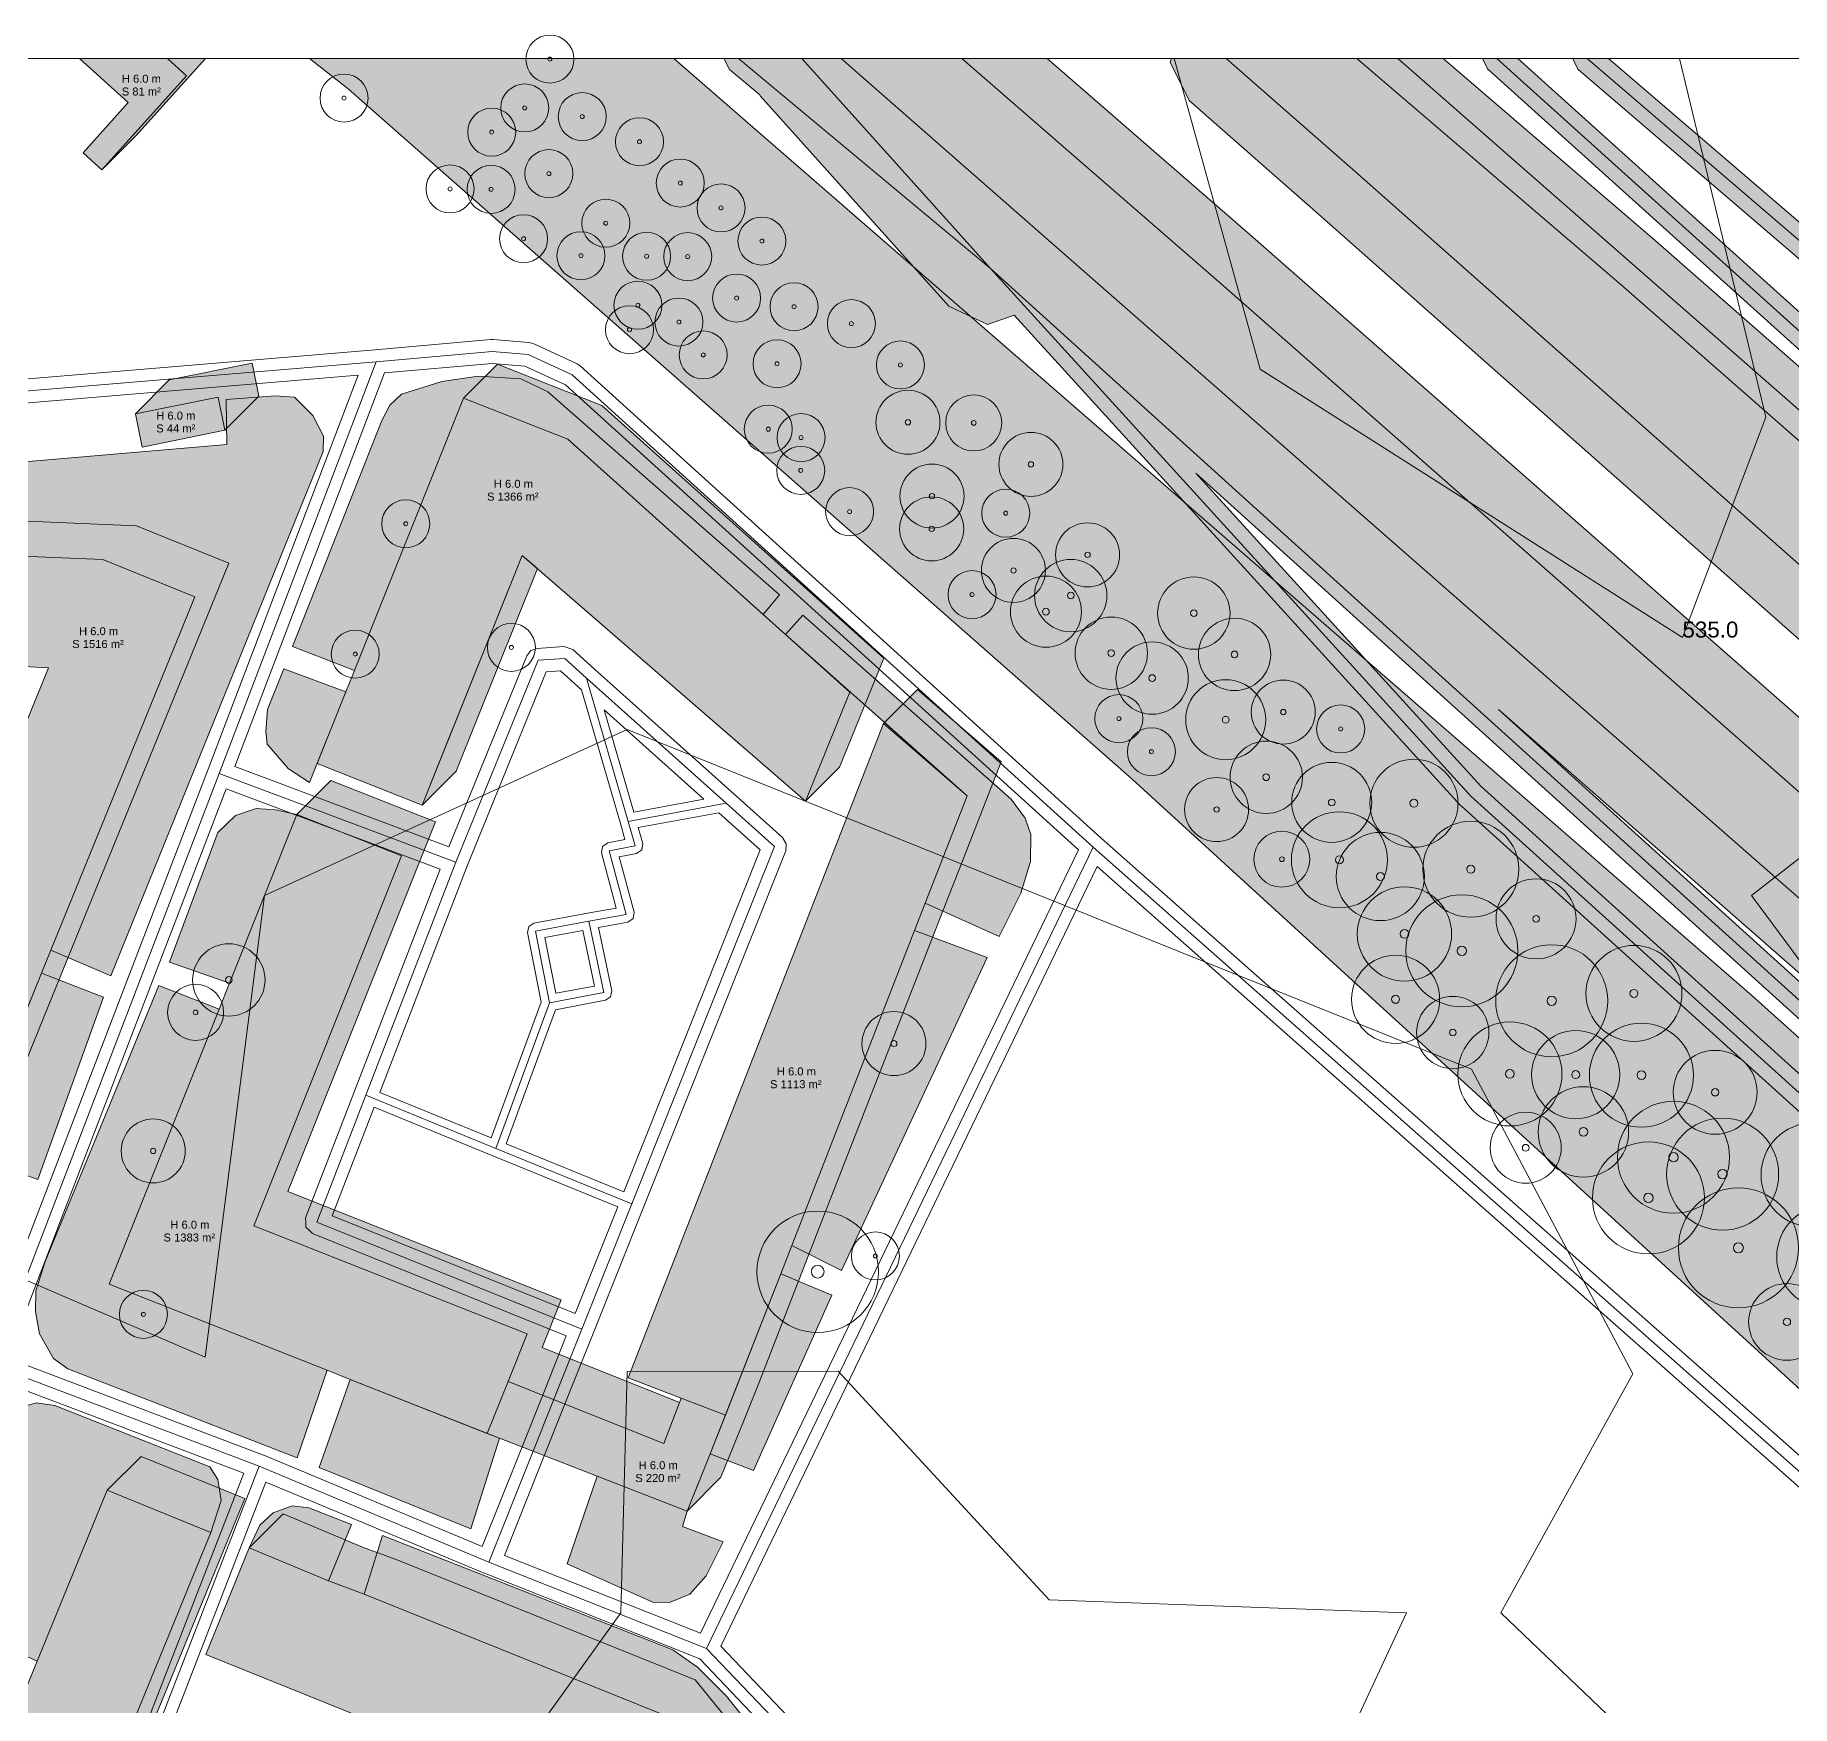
# Model space of a CAD drawing. Header units: metres. Extents: x -4 to 1086, y -7 to 929.
# Drawn here: x 466.7 to 686.2, y 720.5 to 929.3 of the extents above; entities that cross this region are included whole.
import ezdxf

# ---------------------------------------------------------------- set-up
doc = ezdxf.new("R2010")
doc.units = ezdxf.units.M
doc.header["$MEASUREMENT"] = 0
for name, color, linetype, lineweight, true_color in [('TPX_BUILDING_AREAS_TEXT', 7, 'CONTINUOUS', 0, 0x000000), ('TPX_BUILDING_HEIGHTS_TEXT', 7, 'CONTINUOUS', 0, 0x000000), ('TPX_BUILDINGS', 7, 'CONTINUOUS', 0, 0x000000), ('TPX_BUILDINGS_HATCH', 7, 'CONTINUOUS', 0, 0xf0f0f0), ('TPX_BUILDINGS_SHADOWS_HATCH', 7, 'CONTINUOUS', 0, 0x000000), ('TPX_BUILDINGS_SHADOWS_OUTLINES', 7, 'CONTINUOUS', 0, 0x000000), ('TPX_CONTOUR_LINES_5M', 7, 'CONTINUOUS', 0, 0x969696), ('TPX_CONTOUR_LINES_5M_TEXT', 7, 'CONTINUOUS', 0, 0x000000), ('TPX_FRAME_PROJECT', 7, 'CONTINUOUS', 0, 0x000000), ('TPX_ROADS_AXES', 7, 'CONTINUOUS', 0, 0x323232), ('TPX_ROADS_CONTOURS', 7, 'CONTINUOUS', 0, 0x646464), ('TPX_ROADS_HATCH', 7, 'CONTINUOUS', 0, 0xc8c8c8), ('TPX_VEGETATION_GREEN_SPACES', 7, 'CONTINUOUS', 0, 0x58ba48), ('TPX_VEGETATION_GREEN_SPACES_HATCH', 7, 'CONTINUOUS', 0, 0x58ba48), ('TPX_VEGETATION_TREES_INDIVIDUAL', 7, 'CONTINUOUS', 0, 0x136734), ('TPX_WATERWAYS', 7, 'CONTINUOUS', 0, 0x7aafdf)]:
    doc.layers.add(name, color=color, linetype=linetype, lineweight=lineweight, true_color=true_color)
doc.styles.add('TPX_TEXTE', font='arial.ttf')

# ---------------------------------------------------------------- blocks, each defined once
blk = doc.blocks.new('TREETR003_CR035')
at = {"layer": 'TPX_VEGETATION_TREES_INDIVIDUAL'}
for radius in [3.5, 0.292]:
    blk.add_circle((0, 0, 0.04), radius, dxfattribs=at)
blk = doc.blocks.new('TREETR003_CR030')
at = {"layer": 'TPX_VEGETATION_TREES_INDIVIDUAL'}
for radius in [3, 0.25]:
    blk.add_circle((0, 0, 0.04), radius, dxfattribs=at)
blk = doc.blocks.new('TREETR005_CR055')
at = {"layer": 'TPX_VEGETATION_TREES_INDIVIDUAL'}
for radius in [5.51, 0.5]:
    blk.add_circle((0, 0, 0.04), radius, dxfattribs=at)
blk = doc.blocks.new('TREETR006_CR075')
at = {"layer": 'TPX_VEGETATION_TREES_INDIVIDUAL'}
for radius in [7.5, 0.625]:
    blk.add_circle((0, 0, 0.04), radius, dxfattribs=at)
blk = doc.blocks.new('TREETR004_CR044')
at = {"layer": 'TPX_VEGETATION_TREES_INDIVIDUAL'}
for radius in [4.44, 0.417]:
    blk.add_circle((0, 0, 0.04), radius, dxfattribs=at)
blk = doc.blocks.new('TREETR005_CR057')
at = {"layer": 'TPX_VEGETATION_TREES_INDIVIDUAL'}
for radius in [5.65, 0.542]:
    blk.add_circle((0, 0, 0.04), radius, dxfattribs=at)
blk = doc.blocks.new('TREETR006_CR070')
at = {"layer": 'TPX_VEGETATION_TREES_INDIVIDUAL'}
for radius in [7, 0.583]:
    blk.add_circle((0, 0, 0.04), radius, dxfattribs=at)
blk = doc.blocks.new('TREETR005_CR059')
at = {"layer": 'TPX_VEGETATION_TREES_INDIVIDUAL'}
for radius in [5.89, 0.542]:
    blk.add_circle((0, 0, 0.04), radius, dxfattribs=at)
blk = doc.blocks.new('TREETR008_CR076')
at = {"layer": 'TPX_VEGETATION_TREES_INDIVIDUAL'}
for radius in [7.59, 0.792]:
    blk.add_circle((0, 0, 0.04), radius, dxfattribs=at)
blk = doc.blocks.new('TREETR003_CR040')
at = {"layer": 'TPX_VEGETATION_TREES_INDIVIDUAL'}
for radius in [4, 0.333]:
    blk.add_circle((0, 0, 0.04), radius, dxfattribs=at)
blk = doc.blocks.new('TREETR004_CR050')
at = {"layer": 'TPX_VEGETATION_TREES_INDIVIDUAL'}
for radius in [5, 0.417]:
    blk.add_circle((0, 0, 0.04), radius, dxfattribs=at)
blk = doc.blocks.new('TREETR004_CR040')
at = {"layer": 'TPX_VEGETATION_TREES_INDIVIDUAL'}
for radius in [4, 0.375]:
    blk.add_circle((0, 0, 0.04), radius, dxfattribs=at)
blk = doc.blocks.new('TREETR005_CR052')
at = {"layer": 'TPX_VEGETATION_TREES_INDIVIDUAL'}
for radius in [5.24, 0.458]:
    blk.add_circle((0, 0, 0.04), radius, dxfattribs=at)
blk = doc.blocks.new('TREETR005_CR048')
at = {"layer": 'TPX_VEGETATION_TREES_INDIVIDUAL'}
for radius in [4.79, 0.458]:
    blk.add_circle((0, 0, 0.04), radius, dxfattribs=at)
blk = doc.blocks.new('TREETR004_CR045')
at = {"layer": 'TPX_VEGETATION_TREES_INDIVIDUAL'}
for radius in [4.52, 0.417]:
    blk.add_circle((0, 0, 0.04), radius, dxfattribs=at)
blk = doc.blocks.new('TREETR005_CR060')
at = {"layer": 'TPX_VEGETATION_TREES_INDIVIDUAL'}
for radius in [6, 0.5]:
    blk.add_circle((0, 0, 0.04), radius, dxfattribs=at)
blk = doc.blocks.new('TREETR005_CR065')
at = {"layer": 'TPX_VEGETATION_TREES_INDIVIDUAL'}
for radius in [6.5, 0.542]:
    blk.add_circle((0, 0, 0.04), radius, dxfattribs=at)

msp = doc.modelspace()

# ---------------------------------------------------------------- hatches: boundary and pattern name
at = {"layer": 'TPX_BUILDINGS_HATCH'}
for points in [[(483.2, 926.42), (472.2, 926.42), (478.3, 920.91), (472.65, 914.64), (474.99, 912.52), (485.59, 924.26), (483.2, 926.42)], [(489.53, 884.11), (479.19, 882), (480.03, 877.87), (490.37, 879.98), (489.53, 884.11)], [(505.5, 847.27), (501.92, 838.33), (515.05, 833.12), (527.54, 864.31), (562.94, 833.61), (568.49, 847.22), (560.44, 854.45), (557.65, 856.95), (533.24, 878.83), (520.2, 883.99), (506.57, 849.94), (505.5, 847.27)], [(432.63, 865.53), (427.71, 852.44), (468.34, 850.26), (447.34, 798.82), (454.32, 796), (459.99, 793.75), (467.44, 812.1), (468.62, 814.98), (486.64, 859.13), (475.11, 863.79), (451.7, 864.75), (448.38, 864.88), (434.02, 865.48), (432.63, 865.53)], [(572.68, 843.32), (540.78, 761.54), (547.38, 758.99), (552.93, 756.85), (559.83, 774.54), (561.21, 778.09), (576.56, 817.44), (577.88, 820.84), (583.12, 834.28), (572.68, 843.32)], [(489.65, 807.61), (475.93, 773.24), (503.14, 762.49), (506.03, 761.34), (523.17, 754.57), (525.77, 761.07), (528.15, 767.05), (493.99, 780.55), (512.44, 826.79), (499.37, 831.95), (490.94, 810.84), (489.65, 807.61)], [(525.77, 761.07), (523.17, 754.57), (524.68, 753.99), (536.9, 749.24), (548.13, 744.88), (551.01, 752.04), (552.93, 756.85), (547.38, 758.99), (545.21, 753.32), (525.77, 761.07)], [(459.27, 691.8), (453.48, 677.67), (466.61, 672.35), (470.51, 670.76), (487.9, 663.71), (490.13, 669.15), (493.24, 676.75), (461.54, 689.61), (462.28, 691.39), (467.03, 689.46), (488.63, 742.22), (475.67, 747.48), (466.93, 726.12), (465.51, 722.65), (453.79, 694.03), (459.27, 691.8)], [(493.4, 740.28), (487.98, 726.94), (535.82, 707.66), (578.21, 655.04), (589.56, 664.08), (552.1, 710.5), (550.38, 712.82), (544.9, 719.55), (507.77, 734.51), (503.33, 736.14), (493.4, 740.28)]]:
    msp.add_hatch(color=256, dxfattribs=at).paths.add_polyline_path(points)
at = {"layer": 'TPX_BUILDINGS_SHADOWS_HATCH'}
for points in [[(485.59, 924.26), (474.99, 912.52), (479.23, 916.77), (487.95, 926.42), (483.2, 926.42), (485.59, 924.26)], [(483.43, 886.25), (479.19, 882), (489.53, 884.11), (490.37, 879.98), (494.61, 884.22), (493.77, 888.35), (483.43, 886.25)], [(524.45, 888.24), (520.2, 883.99), (533.24, 878.83), (557.65, 856.95), (560.44, 854.45), (568.49, 847.22), (562.94, 833.61), (567.18, 837.85), (572.73, 851.46), (564.68, 858.69), (561.89, 861.19), (537.48, 883.07), (524.45, 888.24)], [(436.88, 869.78), (432.63, 865.53), (434.02, 865.48), (448.38, 864.88), (451.7, 864.75), (475.11, 863.79), (486.64, 859.13), (468.62, 814.98), (467.44, 812.1), (459.99, 793.75), (458.3, 789.47), (455.37, 782.15), (459.61, 786.4), (462.54, 793.72), (464.24, 797.99), (471.69, 816.34), (472.86, 819.22), (490.88, 863.37), (479.35, 868.03), (455.95, 869), (452.63, 869.13), (438.26, 869.72), (436.88, 869.78)], [(517.09, 838.24), (515.05, 833.12), (519.29, 837.37), (529.43, 862.67), (527.54, 864.31), (517.09, 838.24)], [(550.18, 749.97), (548.13, 744.88), (552.37, 749.12), (555.25, 756.29), (557.17, 761.09), (564.07, 778.78), (565.45, 782.34), (580.8, 821.68), (582.13, 825.08), (587.37, 838.52), (576.92, 847.57), (572.68, 843.32), (583.12, 834.28), (577.88, 820.84), (576.56, 817.44), (561.21, 778.09), (559.83, 774.54), (552.93, 756.85), (551.01, 752.04), (550.18, 749.97)], [(512.44, 826.79), (493.99, 780.55), (528.15, 767.05), (525.77, 761.07), (545.21, 753.32), (547.18, 758.47), (530.01, 765.32), (532.39, 771.29), (498.23, 784.8), (516.68, 831.03), (503.61, 836.2), (499.37, 831.95), (512.44, 826.79)], [(462.28, 691.39), (461.54, 689.61), (493.24, 676.75), (490.13, 669.15), (496.63, 666.35), (505.43, 655.94), (511.85, 660.99), (530.27, 637.8), (563.67, 664.08), (572.67, 652.76), (576.76, 656.85), (567.67, 668.13), (534.51, 642.04), (516.09, 665.23), (509.67, 660.18), (500.88, 670.59), (494.37, 673.39), (497.48, 680.99), (469.8, 692.22), (471.27, 693.7), (492.87, 746.46), (479.91, 751.72), (475.67, 747.48), (488.63, 742.22), (467.03, 689.46), (462.28, 691.39)], [(497.64, 744.52), (493.4, 740.28), (503.33, 736.14), (507.77, 734.51), (544.9, 719.55), (550.38, 712.82), (552.1, 710.5), (589.56, 664.08), (593.8, 668.32), (556.34, 714.74), (554.62, 717.07), (549.14, 723.79), (512.01, 738.75), (507.57, 740.38), (497.64, 744.52)]]:
    msp.add_hatch(color=256, dxfattribs=at).paths.add_polyline_path(points)
at = {"layer": 'TPX_ROADS_HATCH'}
h = msp.add_hatch(color=256, dxfattribs=at)
h.paths.add_polyline_path([(552.84, 926.42), (552.79, 926.26), (553.42, 925.07), (557.22, 921.9), (557.28, 921.74), (580.85, 895.48), (585.68, 893.17), (588.99, 894.33), (644.78, 833.08), (644.9, 832.96), (688.11, 793.89), (737.29, 749.44), (737.44, 749.33), (744.72, 744.05), (745.15, 743.82), (751.67, 741.45), (752.36, 741.35), (758.62, 741.68), (769.96, 731.42), (769.03, 727.15), (771.92, 722.65), (808.2, 697.44), (1080.15, 456.42), (1081.31, 456.02), (1081.31, 460.06), (832.61, 680.49), (855.23, 664.77), (955.7, 576.69), (955.76, 576.65), (1076.75, 472.75), (1081.31, 471.25), (1081.31, 498.98), (1013.22, 558.64), (984.76, 583.59), (984.69, 583.65), (933.32, 627.52), (790.11, 753.46), (790.39, 753.63), (790.82, 754), (794.69, 758.58), (1076.67, 508.98), (1081.31, 507.38), (1081.31, 523.57), (1067.72, 535.59), (1076.69, 527.73), (1081.31, 526.16), (1081.31, 542.3), (807.44, 782.41), (807.71, 783.27), (807.79, 783.73), (807.82, 784.6), (990.99, 627.7), (991.04, 627.66), (1006.69, 615.2), (1045.85, 583.89), (1080.17, 554.81), (1081.31, 554.45), (1081.31, 558.44), (1048.09, 586.58), (1048.05, 586.61), (1008.87, 617.93), (994.49, 629.39), (1022.95, 660.55), (1080.32, 610.52), (1081.31, 610.19), (1081.31, 613.64), (1024.98, 662.76), (1069.06, 711.03), (1080.34, 701.53), (1081.31, 701.22), (1081.31, 704.64), (1071.08, 713.25), (1075.27, 717.85), (1081.31, 722.26), (1081.31, 725.54), (1080.42, 725.33), (1076.72, 722.62), (1081.31, 741.12), (1081.31, 748.75), (1080.53, 748.63), (1079.85, 747.71), (1072.9, 719.7), (1067.82, 714.11), (1021.73, 663.65), (992.17, 631.3), (808, 789.06), (808.16, 793.24), (808.1, 793.76), (805.94, 801.83), (805.5, 802.6), (799.11, 809.2), (799, 809.3), (743.32, 857.76), (743.31, 857.77), (663.29, 926.42), (658.9, 926.42), (658.85, 926.29), (659.46, 925.09), (741.03, 855.11), (796.64, 806.71), (802.67, 800.49), (804.65, 793.11), (804.61, 791.96), (735.18, 851.43), (651.93, 926.42), (647.6, 926.42), (647.57, 926.33), (648.14, 925.12), (732.85, 848.82), (732.88, 848.79), (804.43, 787.5), (804.34, 785.13), (669.46, 903.39), (669.4, 903.44), (642.6, 926.42), (608.67, 926.42), (608.52, 925.96), (610.89, 921.16), (627.04, 906.99), (792.07, 760.9), (788.34, 756.48), (787.35, 755.89), (619.48, 903.51), (619.45, 903.54), (593.13, 926.42), (552.84, 926.42)])
h.paths.add_polyline_path([(611.71, 874.59), (754.96, 744.99), (752.53, 744.86), (746.57, 747.02), (739.57, 752.1), (690.46, 796.49), (647.31, 835.5), (611.71, 874.59)], flags=16)
h.paths.add_polyline_path([(649.54, 845.08), (763.06, 745.58), (762.28, 745.38), (759.89, 745.25), (649.54, 845.08)], flags=16)
h.paths.add_polyline_path([(763.42, 742.06), (766.25, 742.78), (774.84, 735.25), (774.68, 735.28), (772.47, 733.87), (763.42, 742.06)], flags=16)
at = {"layer": 'TPX_VEGETATION_GREEN_SPACES_HATCH'}
for points in [[(546.47, 926.42), (500.93, 926.42), (505.78, 922.62), (603.76, 836.34), (752.01, 700.86), (1051.45, 440.53), (1073.61, 418.27), (1081.31, 410.63), (1081.31, 449.98), (1073.23, 457.85), (945.52, 573.69), (811.99, 691.91), (681.19, 809.31), (546.47, 926.42)], [(509.99, 881.2), (498.82, 852.94), (506.57, 849.94), (520.2, 883.99), (533.24, 878.83), (557.65, 856.95), (559.67, 859.38), (530.72, 884.75), (527.35, 886.39), (522.04, 886.74), (517.47, 886.05), (512.44, 884.48), (511.01, 883.1), (509.99, 881.2)], [(490.61, 878.19), (451.68, 874.86), (451.7, 864.75), (475.11, 863.79), (486.64, 859.13), (468.62, 814.98), (476.11, 811.78), (502.67, 877.31), (502.69, 879.23), (501.37, 881.81), (499.06, 884.1), (496.7, 884.26), (490.54, 883.81), (490.61, 878.19)], [(562.6, 856.85), (560.44, 854.45), (583.12, 834.28), (577.88, 820.84), (587.14, 816.71), (589.84, 822.11), (591.06, 826.07), (591.09, 829.44), (590.37, 831.49), (588.63, 833.86), (562.6, 856.85)], [(495.69, 845.06), (495.49, 842.3), (495.64, 840.71), (498.31, 837.63), (500.97, 835.95), (505.5, 847.27), (497.74, 850.15), (495.69, 845.06)], [(489.5, 829.67), (483.44, 813.5), (490.94, 810.84), (499.37, 831.95), (496.72, 832.53), (494.28, 832.68), (491.71, 831.82), (489.5, 829.67)], [(576.56, 817.44), (561.21, 778.09), (567.42, 774.93), (585.64, 814.08), (576.56, 817.44)], [(467.44, 812.1), (458.3, 789.47), (467.01, 786.32), (475.19, 809.11), (467.44, 812.1)], [(466.74, 772.39), (466.72, 769.84), (467.2, 767.03), (468.97, 763.94), (470.76, 762.65), (499.41, 751.52), (503.14, 762.49), (475.93, 773.24), (489.65, 807.61), (482.13, 810.57), (467.93, 776.09), (466.74, 772.39)], [(559.83, 774.54), (551.01, 752.04), (556.42, 749.95), (566.22, 771.86), (559.83, 774.54)], [(506.03, 761.34), (502.16, 750.32), (521.1, 742.65), (524.68, 753.99), (506.03, 761.34)], [(458.41, 751.63), (451.18, 733.28), (466.93, 726.12), (475.67, 747.48), (488.63, 742.22), (489.91, 746.21), (489.51, 748.83), (488.51, 750.42), (469.11, 758.06), (466.78, 758.41), (463.69, 757.46), (460.83, 755.26), (458.41, 751.63)], [(536.9, 749.24), (533.16, 738.28), (543.87, 733.49), (545.94, 733.47), (548.46, 734.48), (550.54, 736.8), (552.65, 741.03), (547.55, 742.94), (548.13, 744.88), (536.9, 749.24)], [(494.73, 743.1), (493.4, 740.28), (503.33, 736.14), (506.2, 743.19), (500.87, 745.27), (498.8, 745.53), (496.4, 744.64), (494.73, 743.1)], [(510.07, 741.84), (507.77, 734.51), (544.9, 719.55), (550.38, 712.82), (556.6, 717.35), (553.05, 721.74), (549.43, 725.39), (546.37, 727.54), (510.07, 741.84)]]:
    msp.add_hatch(color=256, dxfattribs=at).paths.add_polyline_path(points)

# ---------------------------------------------------------------- linework, layer by layer
at = {"layer": 'TPX_BUILDINGS', "elevation": 0.04}
for points in [[(483.2, 926.42), (472.2, 926.42), (478.3, 920.91), (472.65, 914.64), (474.99, 912.52), (485.59, 924.26)], [(489.53, 884.11), (479.19, 882), (480.03, 877.87), (490.37, 879.98)], [(505.5, 847.27), (501.92, 838.33), (515.05, 833.12), (527.54, 864.31), (562.94, 833.61), (568.49, 847.22), (560.44, 854.45), (557.65, 856.95), (533.24, 878.83), (520.2, 883.99), (506.57, 849.94)], [(432.63, 865.53), (427.71, 852.44), (468.34, 850.26), (447.34, 798.82), (454.32, 796), (459.99, 793.75), (467.44, 812.1), (468.62, 814.98), (486.64, 859.13), (475.11, 863.79), (451.7, 864.75), (448.38, 864.88), (434.02, 865.48)], [(572.68, 843.32), (540.78, 761.54), (547.38, 758.99), (552.93, 756.85), (559.83, 774.54), (561.21, 778.09), (576.56, 817.44), (577.88, 820.84), (583.12, 834.28)], [(489.65, 807.61), (475.93, 773.24), (503.14, 762.49), (506.03, 761.34), (523.17, 754.57), (525.77, 761.07), (528.15, 767.05), (493.99, 780.55), (512.44, 826.79), (499.37, 831.95), (490.94, 810.84)], [(525.77, 761.07), (523.17, 754.57), (524.68, 753.99), (536.9, 749.24), (548.13, 744.88), (551.01, 752.04), (552.93, 756.85), (547.38, 758.99), (545.21, 753.32)], [(459.27, 691.8), (453.48, 677.67), (466.61, 672.35), (470.51, 670.76), (487.9, 663.71), (490.13, 669.15), (493.24, 676.75), (461.54, 689.61), (462.28, 691.39), (467.03, 689.46), (488.63, 742.22), (475.67, 747.48), (466.93, 726.12), (465.51, 722.65), (453.79, 694.03)], [(493.4, 740.28), (487.98, 726.94), (535.82, 707.66), (578.21, 655.04), (589.56, 664.08), (552.1, 710.5), (550.38, 712.82), (544.9, 719.55), (507.77, 734.51), (503.33, 736.14)]]:
    msp.add_lwpolyline(points, close=True, dxfattribs=at)
at = {"layer": 'TPX_BUILDINGS_SHADOWS_OUTLINES', "elevation": 0.04}
for points in [[(485.59, 924.26), (474.99, 912.52), (479.23, 916.77), (487.95, 926.42), (483.2, 926.42)], [(483.43, 886.25), (479.19, 882), (489.53, 884.11), (490.37, 879.98), (494.61, 884.22), (493.77, 888.35)], [(524.45, 888.24), (520.2, 883.99), (533.24, 878.83), (557.65, 856.95), (560.44, 854.45), (568.49, 847.22), (562.94, 833.61), (567.18, 837.85), (572.73, 851.46), (564.68, 858.69), (561.89, 861.19), (537.48, 883.07)], [(436.88, 869.78), (432.63, 865.53), (434.02, 865.48), (448.38, 864.88), (451.7, 864.75), (475.11, 863.79), (486.64, 859.13), (468.62, 814.98), (467.44, 812.1), (459.99, 793.75), (458.3, 789.47), (455.37, 782.15), (459.61, 786.4), (462.54, 793.72), (464.24, 797.99), (471.69, 816.34), (472.86, 819.22), (490.88, 863.37), (479.35, 868.03), (455.95, 869), (452.63, 869.13), (438.26, 869.72)], [(517.09, 838.24), (515.05, 833.12), (519.29, 837.37), (529.43, 862.67), (527.54, 864.31)], [(550.18, 749.97), (548.13, 744.88), (552.37, 749.12), (555.25, 756.29), (557.17, 761.09), (564.07, 778.78), (565.45, 782.34), (580.8, 821.68), (582.13, 825.08), (587.37, 838.52), (576.92, 847.57), (572.68, 843.32), (583.12, 834.28), (577.88, 820.84), (576.56, 817.44), (561.21, 778.09), (559.83, 774.54), (552.93, 756.85), (551.01, 752.04)], [(512.44, 826.79), (493.99, 780.55), (528.15, 767.05), (525.77, 761.07), (545.21, 753.32), (547.18, 758.47), (530.01, 765.32), (532.39, 771.29), (498.23, 784.8), (516.68, 831.03), (503.61, 836.2), (499.37, 831.95)], [(497.64, 744.52), (493.4, 740.28), (503.33, 736.14), (507.77, 734.51), (544.9, 719.55), (550.38, 712.82), (552.1, 710.5), (589.56, 664.08), (593.8, 668.32), (556.34, 714.74), (554.62, 717.07), (549.14, 723.79), (512.01, 738.75), (507.57, 740.38)]]:
    msp.add_lwpolyline(points, close=True, dxfattribs=at)
msp.add_lwpolyline([(471.27, 693.7), (492.87, 746.46), (479.91, 751.72), (475.67, 747.48), (488.63, 742.22), (467.03, 689.46)], dxfattribs=at)
at = {"layer": 'TPX_CONTOUR_LINES_5M', "elevation": 0.05}
for points in [[(608.99, 926.42), (619.77, 887.6), (672.52, 854.05), (682.95, 881.59), (672.14, 926.42)], [(725.27, 693.92), (681.08, 702.29), (649.83, 732.17), (666.32, 762.05), (646.15, 800.09), (540.65, 842.56), (495.32, 821.82), (487.91, 764.12), (435.16, 786.77), (417.19, 732.17), (417.55, 702.29), (435.16, 680.36), (505.37, 672.4), (492.88, 642.52), (514.28, 626.66), (567.03, 626.73), (604.84, 582.75), (593.63, 552.86), (598.03, 493.09), (633, 463.21), (570.36, 433.33), (604.29, 343.67)], [(698.89, 835.59), (681.15, 821.82), (725.27, 762.29)], [(540.65, 762.32), (539.86, 732.17), (514.28, 696.53), (540.65, 699.41), (593.4, 676.15), (619.77, 692.88), (638.04, 732.17), (593.4, 733.77), (567.03, 762.36), (540.65, 762.32)]]:
    msp.add_lwpolyline(points, dxfattribs=at)
at = {"layer": 'TPX_FRAME_PROJECT', "elevation": 0}
msp.add_lwpolyline([(0, 0), (1081.31, 0), (1081.31, 926.42), (0, 926.42)], close=True, dxfattribs=at)
at = {"layer": 'TPX_ROADS_AXES', "elevation": 0.03}
for points in [[(554.54, 926.42), (586.06, 900.16)], [(562.49, 926.42), (586.06, 900.16)], [(567.38, 926.42), (639.6, 863.11), (960.32, 581.96), (1081.31, 478.06)], [(582.45, 926.42), (614.86, 898.25), (928.74, 622.23)], [(586.06, 900.16), (646.08, 834.25), (689.29, 795.19), (738.46, 750.74), (745.75, 745.46), (752.27, 743.1), (762.55, 743.64), (776.06, 747.08), (789.49, 755.13), (801.52, 769.37), (806.04, 783.79), (806.41, 793.31), (804.25, 801.38), (797.85, 807.98), (742.17, 856.44), (660.6, 926.42)], [(1081.31, 514.22), (631.67, 912.25), (615.5, 926.42)], [(1081.31, 532.99), (664.85, 898.13), (631.85, 926.42)], [(1081.31, 556.14), (1046.96, 585.25), (1007.78, 616.57), (992.13, 629.03), (734.02, 850.12), (649.32, 926.42)], [(586.06, 900.16), (775.92, 728.39)], [(550.57, 727.71), (598.88, 827.87), (533.77, 886.89), (528.26, 889.45), (523.76, 889.82), (509.28, 888.53)], [(509.28, 888.53), (436.94, 882.48), (403.45, 880.09), (400.47, 879.5), (398.04, 878.01), (396.86, 876.12), (366.62, 801.01)], [(461.3, 763.13), (489.68, 837.08), (509.28, 888.53)], [(534.99, 767.63), (541.24, 783.28), (559.07, 827.94), (553.02, 833.35), (535.57, 848.99), (532.84, 851.43), (529.51, 851.21), (519.22, 825.97), (507.99, 796.84), (501.87, 780.97)], [(535.57, 848.99), (540.76, 831.08), (541.64, 828.04), (538.41, 827.4), (540.54, 819.46), (535.87, 818.6), (529.18, 817.37)], [(519.22, 825.97), (489.68, 837.08)], [(540.76, 831.08), (553.02, 833.35)], [(598.88, 827.87), (736.61, 706.07), (706.44, 654.13)], [(535.87, 818.6), (537.74, 809.71), (530.95, 808.42), (524.25, 790.21)], [(529.18, 817.37), (530.95, 808.42)], [(507.99, 796.84), (524.25, 790.21), (541.24, 783.28)], [(501.87, 780.97), (534.99, 767.63)], [(523.37, 738.5), (528.48, 751.32), (531.77, 759.56), (534.99, 767.63)], [(550.57, 727.71), (523.37, 738.5), (494.67, 750.48), (461.3, 763.13)], [(494.67, 750.48), (481.97, 717.73), (472.54, 693.62)], [(606.75, 656.4), (559.63, 718.19), (550.57, 727.71)]]:
    msp.add_lwpolyline(points, dxfattribs=at)
at = {"layer": 'TPX_ROADS_CONTOURS', "elevation": 0.03}
for points in [[(787.35, 755.89), (619.48, 903.51), (619.45, 903.54), (593.13, 926.42), (552.84, 926.42), (552.79, 926.26), (553.42, 925.07), (557.22, 921.9), (557.28, 921.74), (580.85, 895.48), (585.68, 893.17), (588.99, 894.33), (644.78, 833.08), (644.9, 832.96), (688.11, 793.89)], [(804.34, 785.13), (669.46, 903.39), (669.4, 903.44), (642.6, 926.42), (608.67, 926.42), (608.52, 925.96), (610.89, 921.16), (627.04, 906.99), (792.07, 760.9)], [(735.18, 851.43), (651.93, 926.42), (647.6, 926.42), (647.57, 926.33), (648.14, 925.12), (732.85, 848.82)], [(743.31, 857.77), (663.29, 926.42), (658.9, 926.42), (658.85, 926.29), (659.46, 925.09), (741.03, 855.11)], [(737.61, 707.19), (599.88, 828.98), (534.77, 888), (534.4, 888.25), (528.89, 890.81), (528.38, 890.94), (523.89, 891.32), (523.63, 891.32), (509.15, 890.03), (436.83, 883.98), (403.35, 881.59), (403.16, 881.56), (400.18, 880.97), (399.69, 880.78), (397.26, 879.29), (396.76, 878.8), (395.59, 876.91), (395.47, 876.68), (365.23, 801.57), (355.17, 776.6), (336.61, 730.5)]]:
    msp.add_lwpolyline(points, dxfattribs=at)
for points in [[(491.62, 837.95), (510.34, 887.12), (523.77, 888.32), (527.87, 887.98), (532.93, 885.63), (597.05, 827.51), (549.82, 729.62), (525.32, 739.34), (529.87, 750.76), (533.17, 759.01), (536.38, 767.07), (542.63, 782.73), (560.46, 827.38), (560.53, 828.28), (560.07, 829.05), (554.02, 834.47), (536.57, 850.1), (533.84, 852.55), (532.74, 852.93), (529.41, 852.7), (528.63, 852.42), (528.12, 851.77), (518.38, 827.89)], [(424.53, 842.55), (438.04, 881.07), (507.03, 886.84), (488.28, 837.61), (460.44, 765.09), (433.64, 775.81), (438.26, 788.26), (441.03, 795.72), (441.74, 797.65), (446, 802.78), (446.21, 803.13), (450.56, 813), (452.63, 817.7), (461.44, 837.72), (461.53, 838.66), (461.05, 839.46), (460.18, 839.82)], [(611.71, 874.59), (754.96, 744.99), (752.53, 744.86), (746.57, 747.02), (739.57, 752.1), (690.46, 796.49), (647.31, 835.5)], [(509.74, 797.2), (520.61, 825.41), (530.54, 849.77), (532.31, 849.89), (534.95, 847.53), (539.8, 830.8), (540.37, 828.81), (538.22, 828.38), (537.57, 827.93), (537.45, 827.14), (539.29, 820.25), (535.69, 819.59), (529, 818.35), (528.35, 817.93), (528.2, 817.18), (529.91, 808.5), (523.66, 791.52)], [(537.76, 845.01), (550.22, 833.85), (541.46, 832.23)], [(649.54, 845.08), (763.06, 745.58), (762.28, 745.38), (759.89, 745.25)], [(463.24, 764), (490.55, 835.15), (517.27, 825.1), (506.59, 797.37), (500.47, 781.51), (500.49, 780.94), (500.49, 780.38), (500.5, 780.36), (500.91, 779.97), (501.31, 779.57), (533.04, 766.79), (530.38, 760.12), (527.09, 751.87), (522.54, 740.47), (495.25, 751.86), (495.2, 751.88)], [(525.52, 790.77), (531.69, 807.54), (537.92, 808.72), (538.57, 809.15), (538.72, 809.91), (537.06, 817.8), (540.72, 818.47), (541.38, 818.92), (541.51, 819.72), (539.66, 826.63), (541.83, 827.06), (542.49, 827.52), (542.6, 828.31), (542.02, 830.3), (552.1, 832.16), (557.28, 827.52), (540.22, 784.78)], [(552.37, 727.99), (599.37, 825.43), (734.7, 705.76), (705.91, 656.2), (663.51, 681.61), (662.15, 681.71), (624.28, 665.7), (624.26, 665.69), (607.23, 658.25), (560.83, 719.1), (560.72, 719.22)], [(530.35, 816.57), (535.09, 817.44), (536.55, 810.5), (531.74, 809.59)], [(503.8, 781.8), (509.02, 795.34), (523.87, 789.28), (539.48, 782.92), (534.15, 769.58)], [(427.6, 678.63), (462.12, 761.21), (492.73, 749.61), (480.57, 718.28), (471.15, 694.16), (471.16, 693.04), (471.94, 692.24), (500.53, 679.58), (507.57, 671.76), (481.84, 646.54), (478.71, 649.01), (478.59, 649.1), (464.68, 658.01), (464.6, 658.06)], [(483.9, 718.55), (495.51, 748.5), (522.79, 737.11), (522.82, 737.1), (549.71, 726.43), (558.49, 717.21), (604.39, 657.02), (594.22, 652.69), (594.03, 652.6), (582.03, 645.37), (563.02, 669.6), (562.07, 670.16), (561, 669.92), (554.39, 665.42), (532.56, 695.46), (532.33, 695.71), (526.73, 700.62), (526.32, 700.88)]]:
    msp.add_lwpolyline(points, close=True, dxfattribs=at)
at = {"layer": 'TPX_VEGETATION_GREEN_SPACES', "elevation": 0}
for points in [[(546.47, 926.42), (500.93, 926.42), (505.78, 922.62), (603.76, 836.34), (752.01, 700.86), (1051.45, 440.53), (1073.61, 418.27), (1081.31, 410.63), (1081.31, 449.98), (1073.23, 457.85), (945.52, 573.69), (811.99, 691.91), (681.19, 809.31)], [(509.99, 881.2), (498.82, 852.94), (506.57, 849.94), (520.2, 883.99), (533.24, 878.83), (557.65, 856.95), (559.67, 859.38), (530.72, 884.75), (527.35, 886.39), (522.04, 886.74), (517.47, 886.05), (512.44, 884.48), (511.01, 883.1)], [(490.61, 878.19), (451.68, 874.86), (451.7, 864.75), (475.11, 863.79), (486.64, 859.13), (468.62, 814.98), (476.11, 811.78), (502.67, 877.31), (502.69, 879.23), (501.37, 881.81), (499.06, 884.1), (496.7, 884.26), (490.54, 883.81)], [(562.6, 856.85), (560.44, 854.45), (583.12, 834.28), (577.88, 820.84), (587.14, 816.71), (589.84, 822.11), (591.06, 826.07), (591.09, 829.44), (590.37, 831.49), (588.63, 833.86)], [(495.69, 845.06), (495.49, 842.3), (495.64, 840.71), (498.31, 837.63), (500.97, 835.95), (505.5, 847.27), (497.74, 850.15)], [(489.5, 829.67), (483.44, 813.5), (490.94, 810.84), (499.37, 831.95), (496.72, 832.53), (494.28, 832.68), (491.71, 831.82)], [(576.56, 817.44), (561.21, 778.09), (567.42, 774.93), (585.64, 814.08)], [(467.44, 812.1), (458.3, 789.47), (467.01, 786.32), (475.19, 809.11)], [(466.74, 772.39), (466.72, 769.84), (467.2, 767.03), (468.97, 763.94), (470.76, 762.65), (499.41, 751.52), (503.14, 762.49), (475.93, 773.24), (489.65, 807.61), (482.13, 810.57), (467.93, 776.09)], [(559.83, 774.54), (551.01, 752.04), (556.42, 749.95), (566.22, 771.86)], [(506.03, 761.34), (502.16, 750.32), (521.1, 742.65), (524.68, 753.99)], [(458.41, 751.63), (451.18, 733.28), (466.93, 726.12), (475.67, 747.48), (488.63, 742.22), (489.91, 746.21), (489.51, 748.83), (488.51, 750.42), (469.11, 758.06), (466.78, 758.41), (463.69, 757.46), (460.83, 755.26)], [(536.9, 749.24), (533.16, 738.28), (543.87, 733.49), (545.94, 733.47), (548.46, 734.48), (550.54, 736.8), (552.65, 741.03), (547.55, 742.94), (548.13, 744.88)], [(494.73, 743.1), (493.4, 740.28), (503.33, 736.14), (506.2, 743.19), (500.87, 745.27), (498.8, 745.53), (496.4, 744.64)], [(510.07, 741.84), (507.77, 734.51), (544.9, 719.55), (550.38, 712.82), (556.6, 717.35), (553.05, 721.74), (549.43, 725.39), (546.37, 727.54)]]:
    msp.add_lwpolyline(points, close=True, dxfattribs=at)
at = {"layer": 'TPX_WATERWAYS', "elevation": 0.01}
msp.add_lwpolyline([(636.94, 926.42), (812.32, 772.76)], dxfattribs=at)

# ---------------------------------------------------------------- block references
at = {"layer": 'TPX_VEGETATION_TREES_INDIVIDUAL'}
for name, p in [('TREETR003_CR030', (530.99, 926.35, 0.04)), ('TREETR003_CR030', (505.27, 921.48, 0.04)), ('TREETR003_CR030', (527.85, 920.25, 0.04)), ('TREETR003_CR030', (535.03, 919.16, 0.04)), ('TREETR003_CR030', (523.72, 917.22, 0.04)), ('TREETR003_CR030', (542.19, 916.02, 0.04)), ('TREETR003_CR030', (530.86, 912.04, 0.04)), ('TREETR003_CR030', (547.28, 910.86, 0.04)), ('TREETR003_CR030', (518.51, 910.12, 0.04)), ('TREETR003_CR030', (523.65, 910.07, 0.04)), ('TREETR003_CR030', (552.38, 907.75, 0.04)), ('TREETR003_CR030', (527.7, 903.9, 0.04)), ('TREETR003_CR030', (537.98, 905.84, 0.04)), ('TREETR003_CR030', (534.87, 901.78, 0.04)), ('TREETR003_CR030', (543.08, 901.71, 0.04)), ('TREETR003_CR030', (548.21, 901.66, 0.04)), ('TREETR003_CR030', (557.48, 903.61, 0.04)), ('TREETR003_CR030', (541.99, 895.59, 0.04)), ('TREETR003_CR030', (554.33, 896.49, 0.04)), ('TREETR003_CR030', (561.5, 895.4, 0.04)), ('TREETR003_CR030', (547.11, 893.49, 0.04)), ('TREETR003_CR030', (568.67, 893.29, 0.04)), ('TREETR003_CR030', (540.94, 892.53, 0.04)), ('TREETR003_CR030', (550.15, 889.38, 0.04)), ('TREETR003_CR030', (559.38, 888.27, 0.04)), ('TREETR003_CR030', (574.79, 888.12, 0.04)), ('TREETR003_CR040', (575.74, 880.96, 0.04)), ('TREETR003_CR030', (558.28, 880.1, 0.04)), ('TREETR003_CR035', (583.96, 880.88, 0.04)), ('TREETR003_CR030', (562.38, 879.04, 0.04)), ('TREETR003_CR040', (591.1, 875.7, 0.04)), ('TREETR003_CR030', (562.34, 874.95, 0.04)), ('TREETR003_CR040', (578.74, 871.73, 0.04)), ('TREETR003_CR030', (568.45, 869.79, 0.04)), ('TREETR003_CR040', (578.7, 867.64, 0.04)), ('TREETR003_CR030', (587.96, 869.6, 0.04)), ('TREETR003_CR030', (512.98, 868.27, 0.04)), ('TREETR003_CR040', (598.18, 864.39, 0.04)), ('TREETR003_CR040', (588.92, 862.44, 0.04)), ('TREETR004_CR045', (596.08, 859.3, 0.04)), ('TREETR003_CR030', (583.75, 859.42, 0.04)), ('TREETR004_CR044', (592.98, 857.29, 0.04)), ('TREETR004_CR045', (611.46, 857.11, 0.04)), ('TREETR004_CR045', (601.14, 852.1, 0.04)), ('TREETR004_CR045', (616.55, 851.95, 0.04)), ('TREETR003_CR030', (506.66, 851.98, 0.04)), ('TREETR003_CR030', (526.18, 852.82, 0.04)), ('TREETR004_CR045', (606.25, 848.99, 0.04)), ('TREETR004_CR050', (615.44, 843.79, 0.04)), ('TREETR003_CR040', (622.64, 844.74, 0.04)), ('TREETR003_CR030', (602.09, 843.92, 0.04)), ('TREETR003_CR030', (629.81, 842.63, 0.04)), ('TREETR003_CR030', (606.16, 839.79, 0.04)), ('TREETR004_CR045', (620.51, 836.59, 0.04)), ('TREETR005_CR055', (638.96, 833.35, 0.04)), ('TREETR003_CR040', (614.31, 832.56, 0.04)), ('TREETR004_CR050', (628.69, 833.45, 0.04)), ('TREETR005_CR060', (629.65, 826.28, 0.04)), ('TREETR003_CR035', (622.46, 826.35, 0.04)), ('TREETR005_CR060', (646.07, 825.1, 0.04)), ('TREETR005_CR055', (634.77, 824.19, 0.04)), ('TREETR004_CR050', (654.23, 818.9, 0.04)), ('TREETR005_CR059', (637.78, 817.01, 0.04)), ('TREETR006_CR070', (644.95, 814.9, 0.04)), ('TREETR004_CR045', (490.87, 811.26, 0.04)), ('TREETR006_CR070', (656.18, 808.66, 0.04)), ('TREETR005_CR060', (666.46, 809.58, 0.04)), ('TREETR005_CR055', (636.67, 808.84, 0.04)), ('TREETR003_CR035', (486.72, 807.21, 0.04)), ('TREETR004_CR045', (643.82, 804.69, 0.04)), ('TREETR004_CR040', (573.98, 803.31, 0.04)), ('TREETR005_CR065', (650.96, 799.51, 0.04)), ('TREETR005_CR065', (667.39, 799.35, 0.04)), ('TREETR005_CR055', (659.18, 799.43, 0.04)), ('TREETR005_CR052', (676.61, 797.22, 0.04)), ('TREETR005_CR057', (660.14, 792.27, 0.04)), ('TREETR004_CR044', (652.93, 790.29, 0.04)), ('TREETR006_CR070', (671.4, 789.1, 0.04)), ('TREETR003_CR040', (481.42, 789.89, 0.04)), ('TREETR006_CR070', (677.54, 786.99, 0.04)), ('TREETR005_CR065', (688.84, 786.89, 0.04)), ('TREETR006_CR070', (668.27, 784.02, 0.04)), ('TREETR006_CR075', (679.51, 777.78, 0.04)), ('TREETR008_CR076', (564.46, 774.79, 0.04)), ('TREETR005_CR065', (690.8, 776.65, 0.04)), ('TREETR003_CR030', (571.67, 776.76, 0.04)), ('TREETR005_CR048', (685.58, 768.52, 0.04)), ('TREETR003_CR030', (480.2, 769.46, 0.04))]:
    msp.add_blockref(name, p, dxfattribs=at)

# ---------------------------------------------------------------- texts
at = {"layer": 'TPX_BUILDING_AREAS_TEXT', "style": 'TPX_TEXTE'}
for s, p in [('S 81 m²', (477.49, 921.8, 0.05)), ('S 44 m²', (481.8, 879.69, 0.05)), ('S 1366 m²', (523.14, 871.17, 0.05)), ('S 1516 m²', (471.3, 852.75, 0.05)), ('S 1113 m²', (558.5, 797.73, 0.05)), ('S 1383 m²', (482.71, 778.57, 0.05)), ('S 220 m²', (541.66, 748.51, 0.05))]:
    msp.add_text(s, height=1, dxfattribs=at).set_placement(p)
at = {"layer": 'TPX_BUILDING_HEIGHTS_TEXT', "style": 'TPX_TEXTE'}
for p in [(477.49, 923.4, 0.05), (481.8, 881.29, 0.05), (523.99, 872.77, 0.05), (472.15, 854.35, 0.05), (559.35, 799.33, 0.05), (483.56, 780.17, 0.05), (542.08, 750.11, 0.05)]:
    msp.add_text('H 6.0 m', height=1, dxfattribs=at).set_placement(p)
at = {"layer": 'TPX_CONTOUR_LINES_5M_TEXT', "style": 'TPX_TEXTE'}
msp.add_text('535.0', height=2, dxfattribs=at).set_placement((672.52, 854.05, 0.05))

doc.saveas('drawing.dxf')
